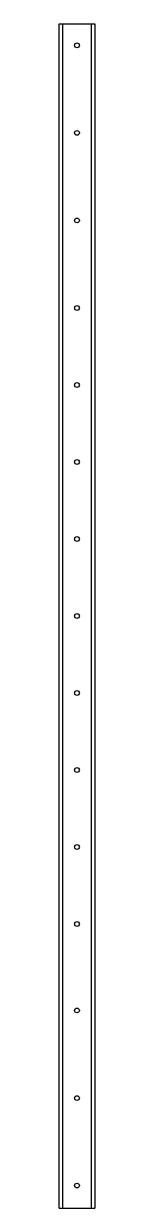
# Paper-space layout '_Bottom' of a CAD drawing. Header units: millimetres. Extents: x -31 to 14, y 0 to 1500.
import ezdxf

# ---------------------------------------------------------------- set-up
doc = ezdxf.new("R2010")
doc.units = ezdxf.units.MM

psp = doc.layouts.new('_Bottom')

# ---------------------------------------------------------------- linework, layer by layer
at = {"color": 7, "linetype": 'Continuous', "lineweight": 25}
for p, q in [((-31.2, 1500), (13.8, 1500)), ((-31.2, 0), (-31.2, 1500)), ((-27.2, 1500), (-27.2, 0)), ((9.8, 0), (9.8, 1500)), ((13.8, 1500), (13.8, 0)), ((-31.2, 0), (13.8, 0))]:
    psp.add_line(p, q, dxfattribs=at)
for centre in [(-8.7, 1472.6), (-8.7, 1361.7), (-8.7, 1250.9), (-8.7, 1140), (-8.7, 1042.5), (-8.7, 945), (-8.7, 847.5), (-8.7, 750), (-8.7, 652.5), (-8.7, 555), (-8.7, 457.5), (-8.7, 360), (-8.7, 250.5), (-8.7, 139.6), (-8.7, 28.8)]:
    psp.add_circle(centre, 3, dxfattribs=at)

doc.saveas('drawing.dxf')
